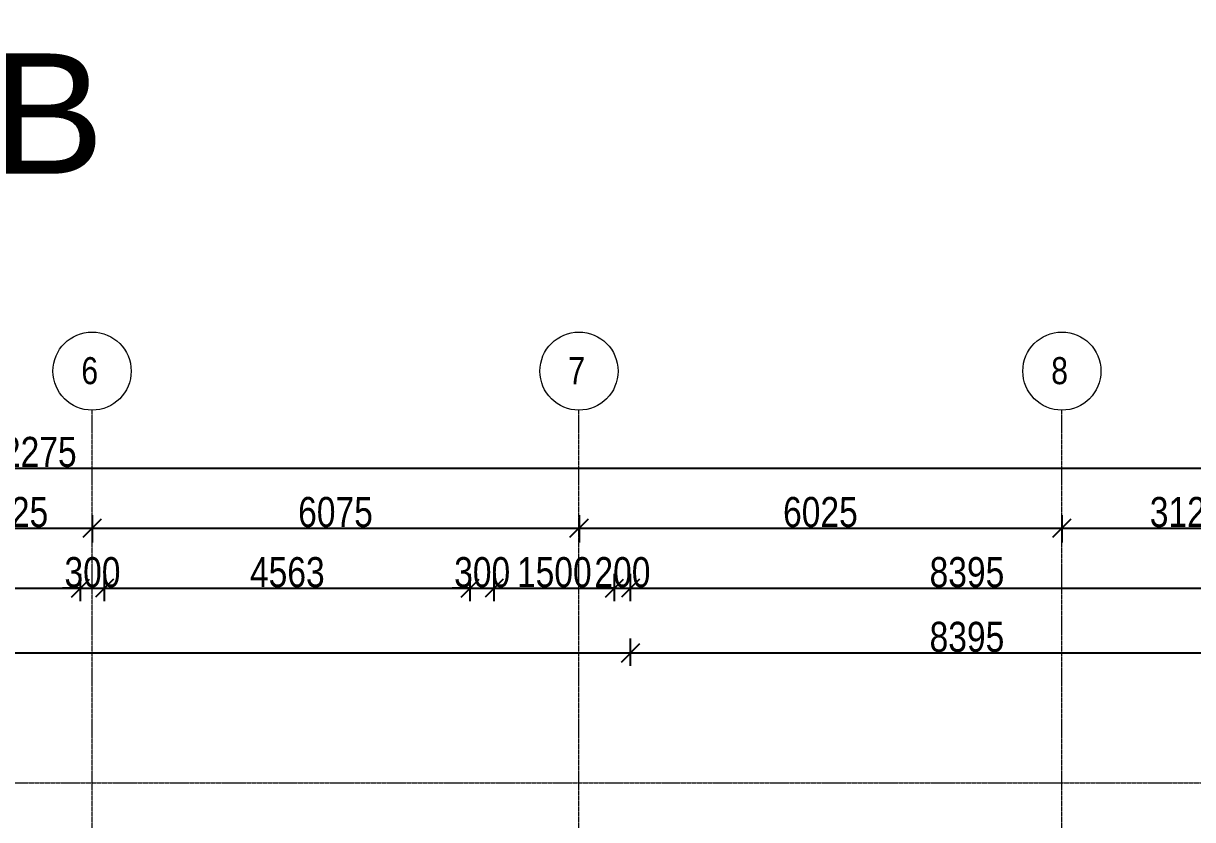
# Model space of a CAD drawing. Header units: millimetres. Extents: x -35190 to 411743, y -233114 to 23872.
# Drawn here: x 155340 to 169927, y 10504 to 20436 of the extents above; entities that cross this region are included whole.
import ezdxf

# ---------------------------------------------------------------- set-up
doc = ezdxf.new("R2010")
doc.units = ezdxf.units.MM
doc.linetypes.add('Grid Line', pattern=[22.225, 12.7, -3.175, 3.175, -3.175])
for name, color, linetype, lineweight in [('A-ANNO-DIMS', 211, 'Continuous', 9), ('G-ANNO-TEXT', 231, 'Continuous', 9), ('S-GRID', 1, 'Continuous', 9), ('S-GRID-IDEN', 1, 'Continuous', 9)]:
    doc.layers.add(name, color=color, linetype=linetype, lineweight=lineweight)
doc.styles.add('Arial_3', font='arial.ttf', dxfattribs={"width": 0.8, "height": 375})
doc.styles.add('Arial_4', font='arial.ttf', dxfattribs={"height": 1500})
doc.dimstyles.new('main_4_5mm', dxfattribs={"dimscale": 304.8, "dimtxt": 382.597275, "dimasz": 0.738189, "dimexe": 0.590551, "dimexo": 0.0625, "dimgap": 0.024606, "dimtad": 1, "dimdec": 0, "dimzin": 0, "dimdsep": 46, "dimtxsty": 'Arial_3', "dimblk1": 'OBLIQUE', "dimblk2": 'OBLIQUE', "dimsah": 1, "dimcen": 0.09, "dimdle": 0.590551, "dimazin": 0, "dimtfac": 1, "dimtdec": 4, "dimtix": 1, "dimtmove": 0, "dimatfit": 3, "dimfxl": 0.590551, "dimfxlon": 1, "dimtvp": 1, "dimtolj": 1, "dimtzin": 0, "dimarcsym": 2})

# ---------------------------------------------------------------- blocks, each defined once
blk = doc.blocks.new('Grid - M_Grid Head - Circle-24584-FIRST FLOOR')
at = {"layer": 'S-GRID-IDEN'}
blk.add_circle((0, 0), 6.5, dxfattribs=at)
blk = doc.blocks.new('_Oblique')
at = {"color": 0, "linetype": 'ByBlock', "lineweight": -2}
blk.add_line((-0.5, -0.5), (0.5, 0.5), dxfattribs=at)
blk = doc.blocks.new('*D3769')
at = {"layer": 'A-ANNO-DIMS', "color": 0, "lineweight": -2, "transparency": 16777216}
for p, q in [((139684, 12421), (139684, 12762)), ((162914, 12421), (162914, 12762)), ((139504, 12582), (163094, 12582))]:
    blk.add_line(p, q, dxfattribs=at)
at = {"layer": 'Defpoints', "color": 0, "transparency": 16777216}
for p in [(162914, 12582), (139684, 12402), (162914, 12402)]:
    blk.add_point(p, dxfattribs=at)
at = {"layer": 'A-ANNO-DIMS', "color": 0, "lineweight": -2, "transparency": 16777216, "xscale": 224.9999999999999, "yscale": 224.9999999999999, "zscale": 224.9999999999999, "rotation": 180}
blk.add_blockref('_Oblique', (139684, 12582), dxfattribs=at)
at = {"layer": 'A-ANNO-DIMS', "color": 0, "lineweight": -2, "transparency": 16777216, "xscale": 224.9999999999999, "yscale": 224.9999999999999, "zscale": 224.9999999999999}
blk.add_blockref('_Oblique', (162914, 12582), dxfattribs=at)
at = {"layer": 'A-ANNO-DIMS', "color": 0, "transparency": 16777216, "insert": (151299, 12781), "char_height": 375, "width": 1377.35, "attachment_point": 5, "style": 'Arial_3'}
blk.add_mtext('\\A1;23230', dxfattribs=at)
blk = doc.blocks.new('*D3770')
at = {"layer": 'A-ANNO-DIMS', "color": 0, "lineweight": -2, "transparency": 16777216}
for p, q in [((162914, 12421), (162914, 12762)), ((171309, 12421), (171309, 12762)), ((162734, 12582), (171489, 12582))]:
    blk.add_line(p, q, dxfattribs=at)
at = {"layer": 'Defpoints', "color": 0, "transparency": 16777216}
for p in [(171309, 12582), (162914, 12402), (171309, 12402)]:
    blk.add_point(p, dxfattribs=at)
at = {"layer": 'A-ANNO-DIMS', "color": 0, "lineweight": -2, "transparency": 16777216, "xscale": 224.9999999999999, "yscale": 224.9999999999999, "zscale": 224.9999999999999, "rotation": 180}
blk.add_blockref('_Oblique', (162914, 12582), dxfattribs=at)
at = {"layer": 'A-ANNO-DIMS', "color": 0, "lineweight": -2, "transparency": 16777216, "xscale": 224.9999999999999, "yscale": 224.9999999999999, "zscale": 224.9999999999999}
blk.add_blockref('_Oblique', (171309, 12582), dxfattribs=at)
at = {"layer": 'A-ANNO-DIMS', "color": 0, "transparency": 16777216, "insert": (167112, 12781), "char_height": 375, "width": 1101.88, "attachment_point": 5, "style": 'Arial_3'}
blk.add_mtext('\\A1;8395', dxfattribs=at)
blk = doc.blocks.new('*D3784')
at = {"layer": 'A-ANNO-DIMS', "color": 0, "lineweight": -2, "transparency": 16777216}
for p, q in [((154172, 14300), (154172, 13959)), ((156197, 14300), (156197, 13959)), ((153992, 14139), (156377, 14139))]:
    blk.add_line(p, q, dxfattribs=at)
at = {"layer": 'Defpoints', "color": 0, "transparency": 16777216}
for p in [(154172, 14319), (156197, 14319), (156197, 14139)]:
    blk.add_point(p, dxfattribs=at)
at = {"layer": 'A-ANNO-DIMS', "color": 0, "lineweight": -2, "transparency": 16777216, "xscale": 224.9999999999999, "yscale": 224.9999999999999, "zscale": 224.9999999999999, "rotation": 180}
blk.add_blockref('_Oblique', (154172, 14139), dxfattribs=at)
at = {"layer": 'A-ANNO-DIMS', "color": 0, "lineweight": -2, "transparency": 16777216, "xscale": 224.9999999999999, "yscale": 224.9999999999999, "zscale": 224.9999999999999}
blk.add_blockref('_Oblique', (156197, 14139), dxfattribs=at)
at = {"layer": 'A-ANNO-DIMS', "color": 0, "transparency": 16777216, "insert": (155184, 14338), "char_height": 375, "width": 1101.88, "attachment_point": 5, "style": 'Arial_3'}
blk.add_mtext('\\A1;2025', dxfattribs=at)
blk = doc.blocks.new('*D3785')
at = {"layer": 'A-ANNO-DIMS', "color": 0, "lineweight": -2, "transparency": 16777216}
for p, q in [((156197, 14300), (156197, 13959)), ((162272, 14300), (162272, 13959)), ((156017, 14139), (162452, 14139))]:
    blk.add_line(p, q, dxfattribs=at)
at = {"layer": 'Defpoints', "color": 0, "transparency": 16777216}
for p in [(156197, 14319), (162272, 14319), (162272, 14139)]:
    blk.add_point(p, dxfattribs=at)
at = {"layer": 'A-ANNO-DIMS', "color": 0, "lineweight": -2, "transparency": 16777216, "xscale": 224.9999999999999, "yscale": 224.9999999999999, "zscale": 224.9999999999999, "rotation": 180}
blk.add_blockref('_Oblique', (156197, 14139), dxfattribs=at)
at = {"layer": 'A-ANNO-DIMS', "color": 0, "lineweight": -2, "transparency": 16777216, "xscale": 224.9999999999999, "yscale": 224.9999999999999, "zscale": 224.9999999999999}
blk.add_blockref('_Oblique', (162272, 14139), dxfattribs=at)
at = {"layer": 'A-ANNO-DIMS', "color": 0, "transparency": 16777216, "insert": (159234, 14338), "char_height": 375, "width": 1101.88, "attachment_point": 5, "style": 'Arial_3'}
blk.add_mtext('\\A1;6075', dxfattribs=at)
blk = doc.blocks.new('*D3786')
at = {"layer": 'A-ANNO-DIMS', "color": 0, "lineweight": -2, "transparency": 16777216}
for p, q in [((162272, 14300), (162272, 13959)), ((168297, 14300), (168297, 13959)), ((162092, 14139), (168477, 14139))]:
    blk.add_line(p, q, dxfattribs=at)
at = {"layer": 'Defpoints', "color": 0, "transparency": 16777216}
for p in [(162272, 14319), (168297, 14319), (168297, 14139)]:
    blk.add_point(p, dxfattribs=at)
at = {"layer": 'A-ANNO-DIMS', "color": 0, "lineweight": -2, "transparency": 16777216, "xscale": 224.9999999999999, "yscale": 224.9999999999999, "zscale": 224.9999999999999, "rotation": 180}
blk.add_blockref('_Oblique', (162272, 14139), dxfattribs=at)
at = {"layer": 'A-ANNO-DIMS', "color": 0, "lineweight": -2, "transparency": 16777216, "xscale": 224.9999999999999, "yscale": 224.9999999999999, "zscale": 224.9999999999999}
blk.add_blockref('_Oblique', (168297, 14139), dxfattribs=at)
at = {"layer": 'A-ANNO-DIMS', "color": 0, "transparency": 16777216, "insert": (165284, 14338), "char_height": 375, "width": 1101.88, "attachment_point": 5, "style": 'Arial_3'}
blk.add_mtext('\\A1;6025', dxfattribs=at)
blk = doc.blocks.new('*D3787')
at = {"layer": 'A-ANNO-DIMS', "color": 0, "lineweight": -2, "transparency": 16777216}
for p, q in [((168297, 14300), (168297, 13959)), ((171422, 14300), (171422, 13959)), ((168117, 14139), (171602, 14139))]:
    blk.add_line(p, q, dxfattribs=at)
at = {"layer": 'Defpoints', "color": 0, "transparency": 16777216}
for p in [(168297, 14319), (171422, 14319), (171422, 14139)]:
    blk.add_point(p, dxfattribs=at)
at = {"layer": 'A-ANNO-DIMS', "color": 0, "lineweight": -2, "transparency": 16777216, "xscale": 224.9999999999999, "yscale": 224.9999999999999, "zscale": 224.9999999999999, "rotation": 180}
blk.add_blockref('_Oblique', (168297, 14139), dxfattribs=at)
at = {"layer": 'A-ANNO-DIMS', "color": 0, "lineweight": -2, "transparency": 16777216, "xscale": 224.9999999999999, "yscale": 224.9999999999999, "zscale": 224.9999999999999}
blk.add_blockref('_Oblique', (171422, 14139), dxfattribs=at)
at = {"layer": 'A-ANNO-DIMS', "color": 0, "transparency": 16777216, "insert": (169859, 14338), "char_height": 375, "width": 1101.88, "attachment_point": 5, "style": 'Arial_3'}
blk.add_mtext('\\A1;3125', dxfattribs=at)
blk = doc.blocks.new('*D3801')
at = {"layer": 'A-ANNO-DIMS', "color": 0, "lineweight": -2, "transparency": 16777216}
for p, q in [((151492, 13228), (151492, 13569)), ((156052, 13228), (156052, 13569)), ((151312, 13389), (156232, 13389))]:
    blk.add_line(p, q, dxfattribs=at)
at = {"layer": 'Defpoints', "color": 0, "transparency": 16777216}
for p in [(156052, 13389), (151492, 13209), (156052, 13209)]:
    blk.add_point(p, dxfattribs=at)
at = {"layer": 'A-ANNO-DIMS', "color": 0, "lineweight": -2, "transparency": 16777216, "xscale": 224.9999999999999, "yscale": 224.9999999999999, "zscale": 224.9999999999999, "rotation": 180}
blk.add_blockref('_Oblique', (151492, 13389), dxfattribs=at)
at = {"layer": 'A-ANNO-DIMS', "color": 0, "lineweight": -2, "transparency": 16777216, "xscale": 224.9999999999999, "yscale": 224.9999999999999, "zscale": 224.9999999999999}
blk.add_blockref('_Oblique', (156052, 13389), dxfattribs=at)
at = {"layer": 'A-ANNO-DIMS', "color": 0, "transparency": 16777216, "insert": (153772, 13588), "char_height": 375, "width": 1101.88, "attachment_point": 5, "style": 'Arial_3'}
blk.add_mtext('\\A1;4560', dxfattribs=at)
blk = doc.blocks.new('*D3802')
at = {"layer": 'A-ANNO-DIMS', "color": 0, "lineweight": -2, "transparency": 16777216}
for p, q in [((156052, 13228), (156052, 13569)), ((156352, 13228), (156352, 13569)), ((156052, 13389), (155827, 13389)), ((156052, 13389), (156352, 13389)), ((156352, 13389), (156577, 13389))]:
    blk.add_line(p, q, dxfattribs=at)
at = {"layer": 'Defpoints', "color": 0, "transparency": 16777216}
for p in [(156352, 13389), (156052, 13209), (156352, 13209)]:
    blk.add_point(p, dxfattribs=at)
at = {"layer": 'A-ANNO-DIMS', "color": 0, "lineweight": -2, "transparency": 16777216, "xscale": 224.9999999999999, "yscale": 224.9999999999999, "zscale": 224.9999999999999}
blk.add_blockref('_Oblique', (156052, 13389), dxfattribs=at)
at = {"layer": 'A-ANNO-DIMS', "color": 0, "lineweight": -2, "transparency": 16777216, "xscale": 224.9999999999999, "yscale": 224.9999999999999, "zscale": 224.9999999999999, "rotation": 180}
blk.add_blockref('_Oblique', (156352, 13389), dxfattribs=at)
at = {"layer": 'A-ANNO-DIMS', "color": 0, "transparency": 16777216, "insert": (156202, 13588), "char_height": 375, "width": 826.41, "attachment_point": 5, "style": 'Arial_3'}
blk.add_mtext('\\A1;300', dxfattribs=at)
blk = doc.blocks.new('*D3803')
at = {"layer": 'A-ANNO-DIMS', "color": 0, "lineweight": -2, "transparency": 16777216}
for p, q in [((156352, 13228), (156352, 13569)), ((160914, 13228), (160914, 13569)), ((156172, 13389), (161094, 13389))]:
    blk.add_line(p, q, dxfattribs=at)
at = {"layer": 'Defpoints', "color": 0, "transparency": 16777216}
for p in [(160914, 13389), (156352, 13209), (160914, 13209)]:
    blk.add_point(p, dxfattribs=at)
at = {"layer": 'A-ANNO-DIMS', "color": 0, "lineweight": -2, "transparency": 16777216, "xscale": 224.9999999999999, "yscale": 224.9999999999999, "zscale": 224.9999999999999, "rotation": 180}
blk.add_blockref('_Oblique', (156352, 13389), dxfattribs=at)
at = {"layer": 'A-ANNO-DIMS', "color": 0, "lineweight": -2, "transparency": 16777216, "xscale": 224.9999999999999, "yscale": 224.9999999999999, "zscale": 224.9999999999999}
blk.add_blockref('_Oblique', (160914, 13389), dxfattribs=at)
at = {"layer": 'A-ANNO-DIMS', "color": 0, "transparency": 16777216, "insert": (158633, 13588), "char_height": 375, "width": 1101.88, "attachment_point": 5, "style": 'Arial_3'}
blk.add_mtext('\\A1;4563', dxfattribs=at)
blk = doc.blocks.new('*D3804')
at = {"layer": 'A-ANNO-DIMS', "color": 0, "lineweight": -2, "transparency": 16777216}
for p, q in [((160914, 13228), (160914, 13569)), ((161214, 13228), (161214, 13569)), ((160914, 13389), (160689, 13389)), ((160914, 13389), (161214, 13389)), ((161214, 13389), (161439, 13389))]:
    blk.add_line(p, q, dxfattribs=at)
at = {"layer": 'Defpoints', "color": 0, "transparency": 16777216}
for p in [(161214, 13389), (160914, 13209), (161214, 13209)]:
    blk.add_point(p, dxfattribs=at)
at = {"layer": 'A-ANNO-DIMS', "color": 0, "lineweight": -2, "transparency": 16777216, "xscale": 224.9999999999999, "yscale": 224.9999999999999, "zscale": 224.9999999999999}
blk.add_blockref('_Oblique', (160914, 13389), dxfattribs=at)
at = {"layer": 'A-ANNO-DIMS', "color": 0, "lineweight": -2, "transparency": 16777216, "xscale": 224.9999999999999, "yscale": 224.9999999999999, "zscale": 224.9999999999999, "rotation": 180}
blk.add_blockref('_Oblique', (161214, 13389), dxfattribs=at)
at = {"layer": 'A-ANNO-DIMS', "color": 0, "transparency": 16777216, "insert": (161064, 13588), "char_height": 375, "width": 826.41, "attachment_point": 5, "style": 'Arial_3'}
blk.add_mtext('\\A1;300', dxfattribs=at)
blk = doc.blocks.new('*D3805')
at = {"layer": 'A-ANNO-DIMS', "color": 0, "lineweight": -2, "transparency": 16777216}
for p, q in [((161214, 13228), (161214, 13569)), ((162714, 13228), (162714, 13569)), ((161034, 13389), (162894, 13389))]:
    blk.add_line(p, q, dxfattribs=at)
at = {"layer": 'Defpoints', "color": 0, "transparency": 16777216}
for p in [(162714, 13389), (161214, 13209), (162714, 13209)]:
    blk.add_point(p, dxfattribs=at)
at = {"layer": 'A-ANNO-DIMS', "color": 0, "lineweight": -2, "transparency": 16777216, "xscale": 224.9999999999999, "yscale": 224.9999999999999, "zscale": 224.9999999999999, "rotation": 180}
blk.add_blockref('_Oblique', (161214, 13389), dxfattribs=at)
at = {"layer": 'A-ANNO-DIMS', "color": 0, "lineweight": -2, "transparency": 16777216, "xscale": 224.9999999999999, "yscale": 224.9999999999999, "zscale": 224.9999999999999}
blk.add_blockref('_Oblique', (162714, 13389), dxfattribs=at)
at = {"layer": 'A-ANNO-DIMS', "color": 0, "transparency": 16777216, "insert": (161964, 13588), "char_height": 375, "width": 1101.88, "attachment_point": 5, "style": 'Arial_3'}
blk.add_mtext('\\A1;1500', dxfattribs=at)
blk = doc.blocks.new('*D3806')
at = {"layer": 'A-ANNO-DIMS', "color": 0, "lineweight": -2, "transparency": 16777216}
for p, q in [((162714, 13228), (162714, 13569)), ((162914, 13228), (162914, 13569)), ((162714, 13389), (162489, 13389)), ((162714, 13389), (162914, 13389)), ((162914, 13389), (163139, 13389))]:
    blk.add_line(p, q, dxfattribs=at)
at = {"layer": 'Defpoints', "color": 0, "transparency": 16777216}
for p in [(162914, 13389), (162714, 13209), (162914, 13209)]:
    blk.add_point(p, dxfattribs=at)
at = {"layer": 'A-ANNO-DIMS', "color": 0, "lineweight": -2, "transparency": 16777216, "xscale": 224.9999999999999, "yscale": 224.9999999999999, "zscale": 224.9999999999999}
blk.add_blockref('_Oblique', (162714, 13389), dxfattribs=at)
at = {"layer": 'A-ANNO-DIMS', "color": 0, "lineweight": -2, "transparency": 16777216, "xscale": 224.9999999999999, "yscale": 224.9999999999999, "zscale": 224.9999999999999, "rotation": 180}
blk.add_blockref('_Oblique', (162914, 13389), dxfattribs=at)
at = {"layer": 'A-ANNO-DIMS', "color": 0, "transparency": 16777216, "insert": (162814, 13588), "char_height": 375, "width": 826.41, "attachment_point": 5, "style": 'Arial_3'}
blk.add_mtext('\\A1;200', dxfattribs=at)
blk = doc.blocks.new('*D3807')
at = {"layer": 'A-ANNO-DIMS', "color": 0, "lineweight": -2, "transparency": 16777216}
for p, q in [((162914, 13228), (162914, 13569)), ((171309, 13228), (171309, 13569)), ((162734, 13389), (171489, 13389))]:
    blk.add_line(p, q, dxfattribs=at)
at = {"layer": 'Defpoints', "color": 0, "transparency": 16777216}
for p in [(171309, 13389), (162914, 13209), (171309, 13209)]:
    blk.add_point(p, dxfattribs=at)
at = {"layer": 'A-ANNO-DIMS', "color": 0, "lineweight": -2, "transparency": 16777216, "xscale": 224.9999999999999, "yscale": 224.9999999999999, "zscale": 224.9999999999999, "rotation": 180}
blk.add_blockref('_Oblique', (162914, 13389), dxfattribs=at)
at = {"layer": 'A-ANNO-DIMS', "color": 0, "lineweight": -2, "transparency": 16777216, "xscale": 224.9999999999999, "yscale": 224.9999999999999, "zscale": 224.9999999999999}
blk.add_blockref('_Oblique', (171309, 13389), dxfattribs=at)
at = {"layer": 'A-ANNO-DIMS', "color": 0, "transparency": 16777216, "insert": (167112, 13588), "char_height": 375, "width": 1101.88, "attachment_point": 5, "style": 'Arial_3'}
blk.add_mtext('\\A1;8395', dxfattribs=at)
blk = doc.blocks.new('*D3813')
at = {"layer": 'A-ANNO-DIMS', "color": 0, "lineweight": -2, "transparency": 16777216}
for p, q in [((129284, 14728), (129284, 15069)), ((181559, 14728), (181559, 15069)), ((129104, 14889), (181739, 14889))]:
    blk.add_line(p, q, dxfattribs=at)
at = {"layer": 'Defpoints', "color": 0, "transparency": 16777216}
for p in [(181559, 14889), (129284, 14709), (181559, 14709)]:
    blk.add_point(p, dxfattribs=at)
at = {"layer": 'A-ANNO-DIMS', "color": 0, "lineweight": -2, "transparency": 16777216, "xscale": 224.9999999999999, "yscale": 224.9999999999999, "zscale": 224.9999999999999, "rotation": 180}
blk.add_blockref('_Oblique', (129284, 14889), dxfattribs=at)
at = {"layer": 'A-ANNO-DIMS', "color": 0, "lineweight": -2, "transparency": 16777216, "xscale": 224.9999999999999, "yscale": 224.9999999999999, "zscale": 224.9999999999999}
blk.add_blockref('_Oblique', (181559, 14889), dxfattribs=at)
at = {"layer": 'A-ANNO-DIMS', "color": 0, "transparency": 16777216, "insert": (155422, 15088), "char_height": 375, "width": 1377.35, "attachment_point": 5, "style": 'Arial_3'}
blk.add_mtext('\\A1;52275', dxfattribs=at)

msp = doc.modelspace()

# ---------------------------------------------------------------- linework, layer by layer
at = {"layer": 'S-GRID', "linetype": 'Grid Line'}
for p, q in [((156196.9, -26662), (156196.9, 15610.8)), ((162271.9, -26662), (162271.9, 15610.8)), ((168296.9, -26662), (168296.9, 15610.8)), ((124075.2, 10961.8), (187181.8, 10961.8))]:
    msp.add_line(p, q, dxfattribs=at)

# ---------------------------------------------------------------- block references
at = {"layer": 'S-GRID-IDEN', "xscale": 74.99999999999996, "yscale": 74.99999999999996, "zscale": 74.99999999999996}
for p in [(156196.9, 16098.3), (162271.9, 16098.3), (168296.9, 16098.3)]:
    msp.add_blockref('Grid - M_Grid Head - Circle-24584-FIRST FLOOR', p, dxfattribs=at)

# ---------------------------------------------------------------- texts
at = {"layer": 'G-ANNO-TEXT', "color": 7, "insert": (154952.5, 20060.8), "char_height": 1500, "width": 2560.888, "attachment_point": 1, "style": 'Arial_4', "bg_fill": 3, "box_fill_scale": 1.25, "bg_fill_color": 256, "bg_fill_true_color": 13158600, "bg_fill_transparency": 0}
msp.add_mtext('B', dxfattribs=at)

# ---------------------------------------------------------------- dimensions: what is measured, and where the dimension line sits
at = {"layer": 'A-ANNO-DIMS'}
for base, p1, p2, override, picture, middle in [((181559.4, 14889.1), (129284.4, 14709.1), (181559.4, 14709.1), {"dimpost": '<>', "dimfxl": 52275}, '*D3813', (155421.9, 15088)), ((156196.9, 14139.1), (154171.9, 14319.1), (156196.9, 14319.1), {"dimpost": '<>', "dimfxl": 2025}, '*D3784', (155184.4, 14338)), ((162271.9, 14139.1), (156196.9, 14319.1), (162271.9, 14319.1), {"dimpost": '<>', "dimfxl": 6075}, '*D3785', (159234.4, 14338)), ((168296.9, 14139.1), (162271.9, 14319.1), (168296.9, 14319.1), {"dimpost": '<>', "dimfxl": 6025}, '*D3786', (165284.4, 14338)), ((171421.9, 14139.1), (168296.9, 14319.1), (171421.9, 14319.1), {"dimpost": '<>', "dimfxl": 3125}, '*D3787', (169859.4, 14338.2)), ((156051.8, 13389.1), (151491.8, 13209.1), (156051.8, 13209.1), {"dimpost": '<>', "dimfxl": 4560}, '*D3801', (153771.8, 13588)), ((156351.8, 13389.1), (156051.8, 13209.1), (156351.8, 13209.1), {"dimpost": '<>', "dimfxl": 300}, '*D3802', (156201.8, 13588.2)), ((160914.4, 13389.1), (156351.8, 13209.1), (160914.4, 13209.1), {"dimpost": '<>', "dimfxl": 4562.533784}, '*D3803', (158633.1, 13588.2)), ((161214.4, 13389.1), (160914.4, 13209.1), (161214.4, 13209.1), {"dimpost": '<>', "dimfxl": 300}, '*D3804', (161064.4, 13588.2)), ((162714.4, 13389.1), (161214.4, 13209.1), (162714.4, 13209.1), {"dimpost": '<>', "dimfxl": 1500}, '*D3805', (161964.4, 13588)), ((162914.4, 13389.1), (162714.4, 13209.1), (162914.4, 13209.1), {"dimpost": '<>', "dimfxl": 200}, '*D3806', (162814.4, 13588)), ((171309.4, 13389.1), (162914.4, 13209.1), (171309.4, 13209.1), {"dimpost": '<>', "dimfxl": 8395}, '*D3807', (167111.9, 13588.2)), ((162914.4, 12582), (139684.4, 12402), (162914.4, 12402), {"dimpost": '<>', "dimfxl": 23230}, '*D3769', (151299.4, 12781.1)), ((171309.4, 12582), (162914.4, 12402), (171309.4, 12402), {"dimpost": '<>', "dimfxl": 8395}, '*D3770', (167111.9, 12781.1))]:
    dim = msp.add_linear_dim(base=base, p1=p1, p2=p2, dimstyle='main_4_5mm', override=override, dxfattribs=at)
    dim.commit()
    dim.dimension.update_dxf_attribs({"geometry": picture, "text_midpoint": middle})

# ---------------------------------------------------------------- next in the draw order: texts
at = {"layer": 'S-GRID-IDEN', "char_height": 337.5, "width": 318.671, "attachment_point": 1, "style": 'Arial_3', "bg_fill": 3, "box_fill_scale": 1.25, "bg_fill_color": 256, "bg_fill_true_color": 13158600, "bg_fill_transparency": 0}
for s, insert in [('6', (156062.9, 16272.7)), ('7', (162137.9, 16272.7)), ('8', (168162.9, 16272.7))]:
    msp.add_mtext(s, dxfattribs=dict(at, insert=insert))

doc.saveas('drawing.dxf')
